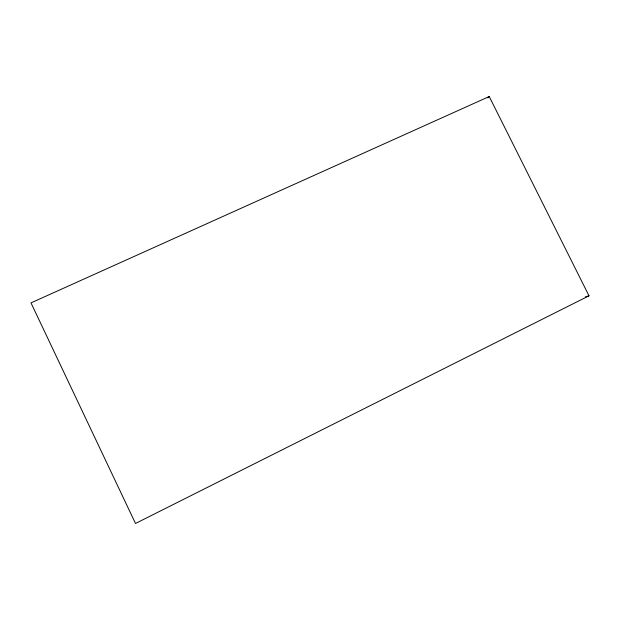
<?xml version="1.0" encoding="UTF-8"?>
<svg xmlns="http://www.w3.org/2000/svg" width="620" height="620" viewBox="0 0 620 620"><rect width="100%" height="100%" fill="white"/><g stroke="black" fill="none" stroke-linecap="round" stroke-linejoin="round"><path stroke-width="0.93" d="M487.886 97.913L489.226 96.526L589 295.802L135.501 523.474L31 302.885L489.226 96.526M585.296 296.91L589 295.802"/></g></svg>
